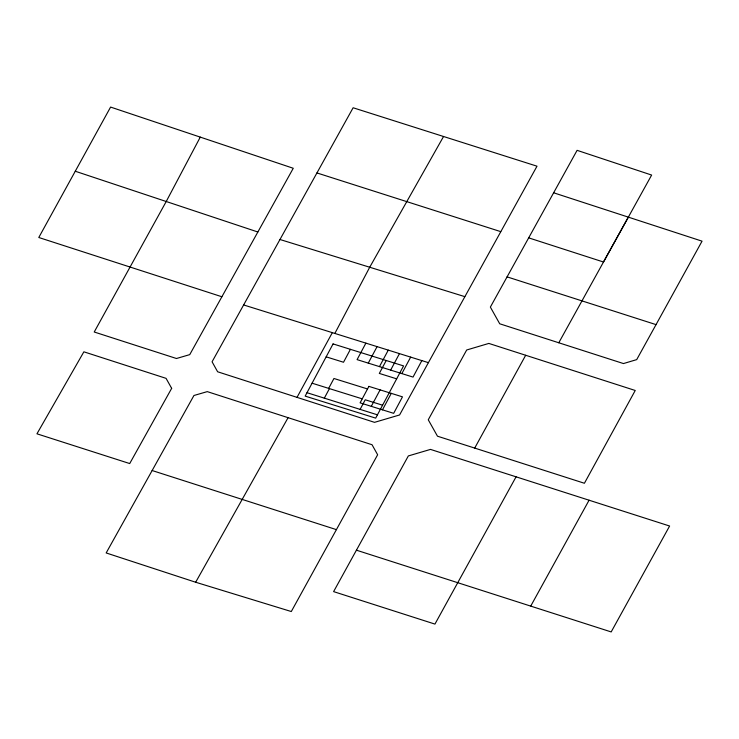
<?xml version="1.0" encoding="UTF-8"?>
<svg xmlns="http://www.w3.org/2000/svg" width="739" height="739" viewBox="0 0 739 739"><rect width="100%" height="100%" fill="white"/><g stroke="black" fill="none" stroke-linecap="round" stroke-linejoin="round"><path stroke-width="1.11" d="M200.269 137.121L166.22 201.516L94.222 332.005L176.464 358.507L189.747 354.628L293.263 168.27L110.591 107.072L38.788 237.496L221.866 296.745M334.841 333.455L369.722 267.232L443.557 136.493M328.67 388.372L333.945 378.488L367.523 388.963M324.282 398.238L329.428 388.612M350.415 349.325L343.515 362.249L326.158 356.835M365.888 343.145L357.085 359.625L413.036 377.084L421.84 360.604M368.271 363.117L377.075 346.637M379.467 366.609L388.271 350.129M360.096 409.415L365.232 399.781L382.59 405.203M386.229 360.503L379.319 373.426L396.667 378.839M371.292 406.348L380.095 389.869M390.654 370.1L399.457 353.621M382.479 409.84L391.282 393.36M401.85 373.592L410.653 357.113M297.013 397.37L332.319 332.67M474.706 448.083L584.41 483.26L635.235 390.478L488.839 343.423L466.688 349.99L428.26 419.789L437.479 436.195L474.706 448.083L525.678 355.265M428.398 362.655L399.577 414.967L374.525 422.348L217.626 371.772L212.075 361.787L353.122 107.765L537.004 166.192L428.398 362.655L243.621 304.948M356.41 550.176L611.181 631.928L669.617 526.02L430.495 449.404L408.344 455.935L333.603 591.616L434.938 624.095L516.071 476.821M656.038 324.624L702.05 241.163L553.631 192.787L490.363 307.082L499.721 323.784L623.457 363.56L636.704 359.616L656.038 324.624L507.065 276.866M530.796 605.971L589.085 500.201M553.631 192.787L577.094 150.34L651.641 175.06L558.786 342.767M628.335 217.155L603.486 262.012L528.671 237.856M152.142 470.531L193.941 395.494L207.271 391.624L372.04 444.73L377.638 454.762L291.295 611.532L195.669 582.24L106.167 552.948L152.142 470.531L336.43 529.641M195.669 582.24L288.09 417.664M279.97 239.501L464.813 296.635M312.08 383.199L362.239 398.848M377.444 414.828L306.999 392.705M316.929 172.935L500.756 231.64M75.258 171.236L257.856 232M333.067 343.912L305.17 396.113L375.68 418.126L403.577 365.916L333.067 343.912M368.9 386.377L360.096 402.847L393.675 413.332L402.478 396.852L368.9 386.377M171.66 388.344L129.713 463.556L36.95 433.811L83.867 351.819L166.063 378.35L171.66 388.344"/></g></svg>
